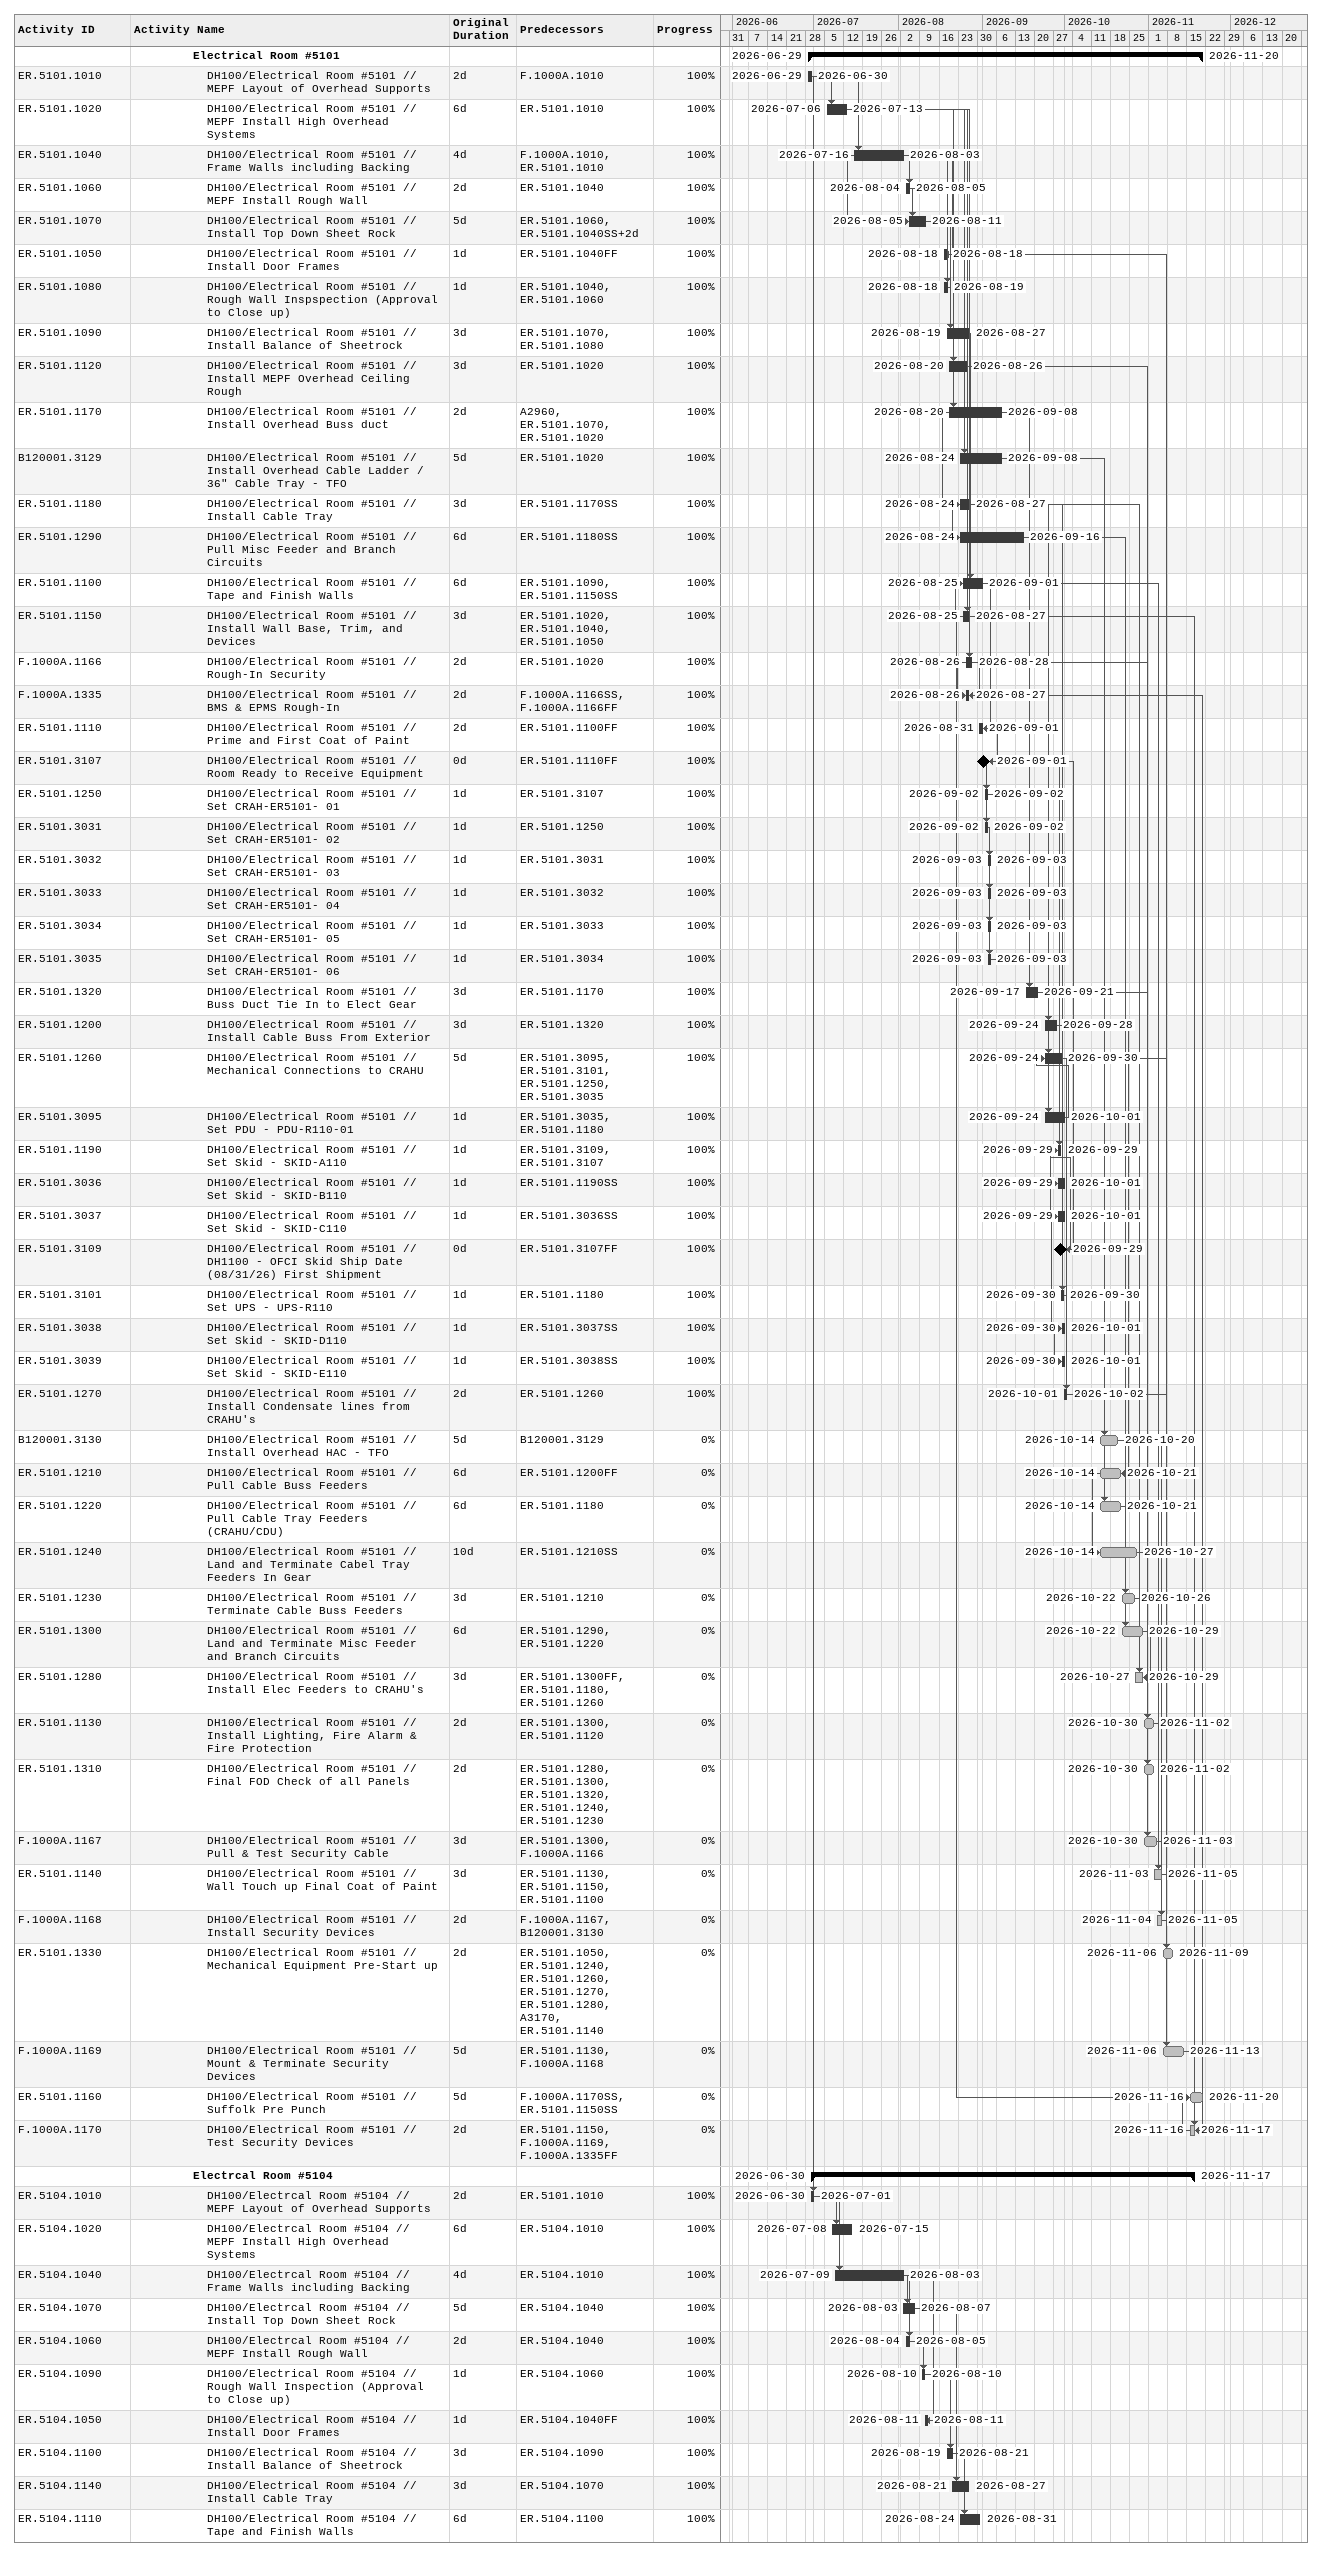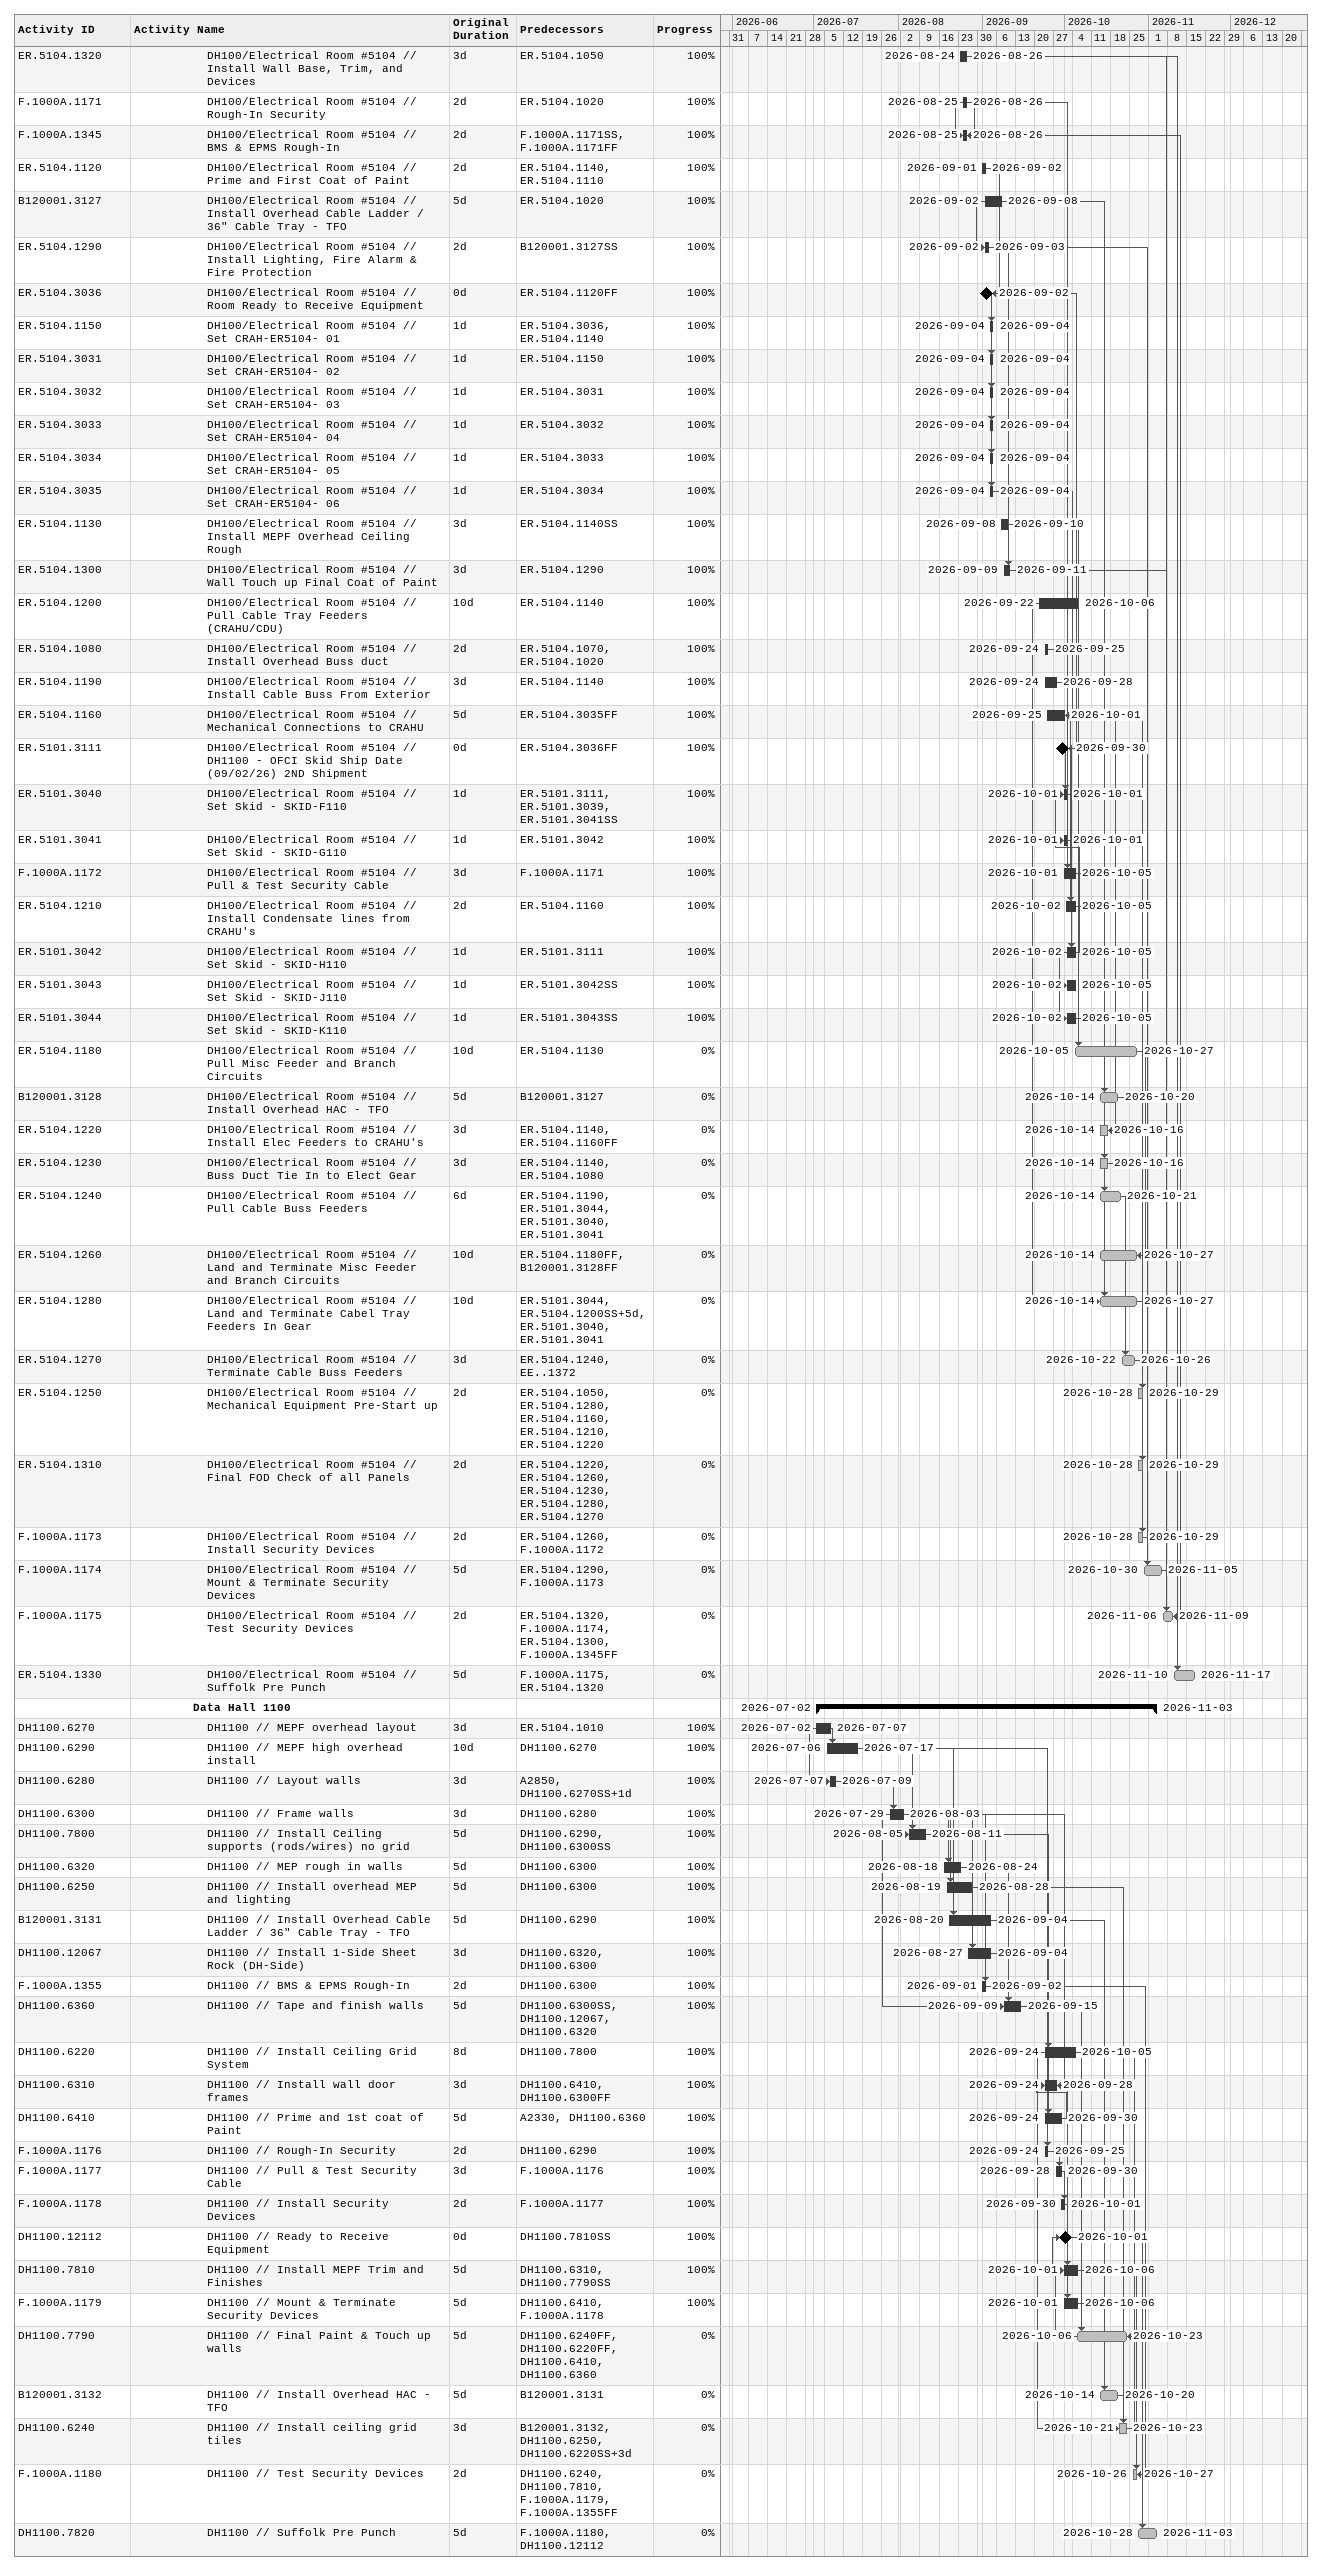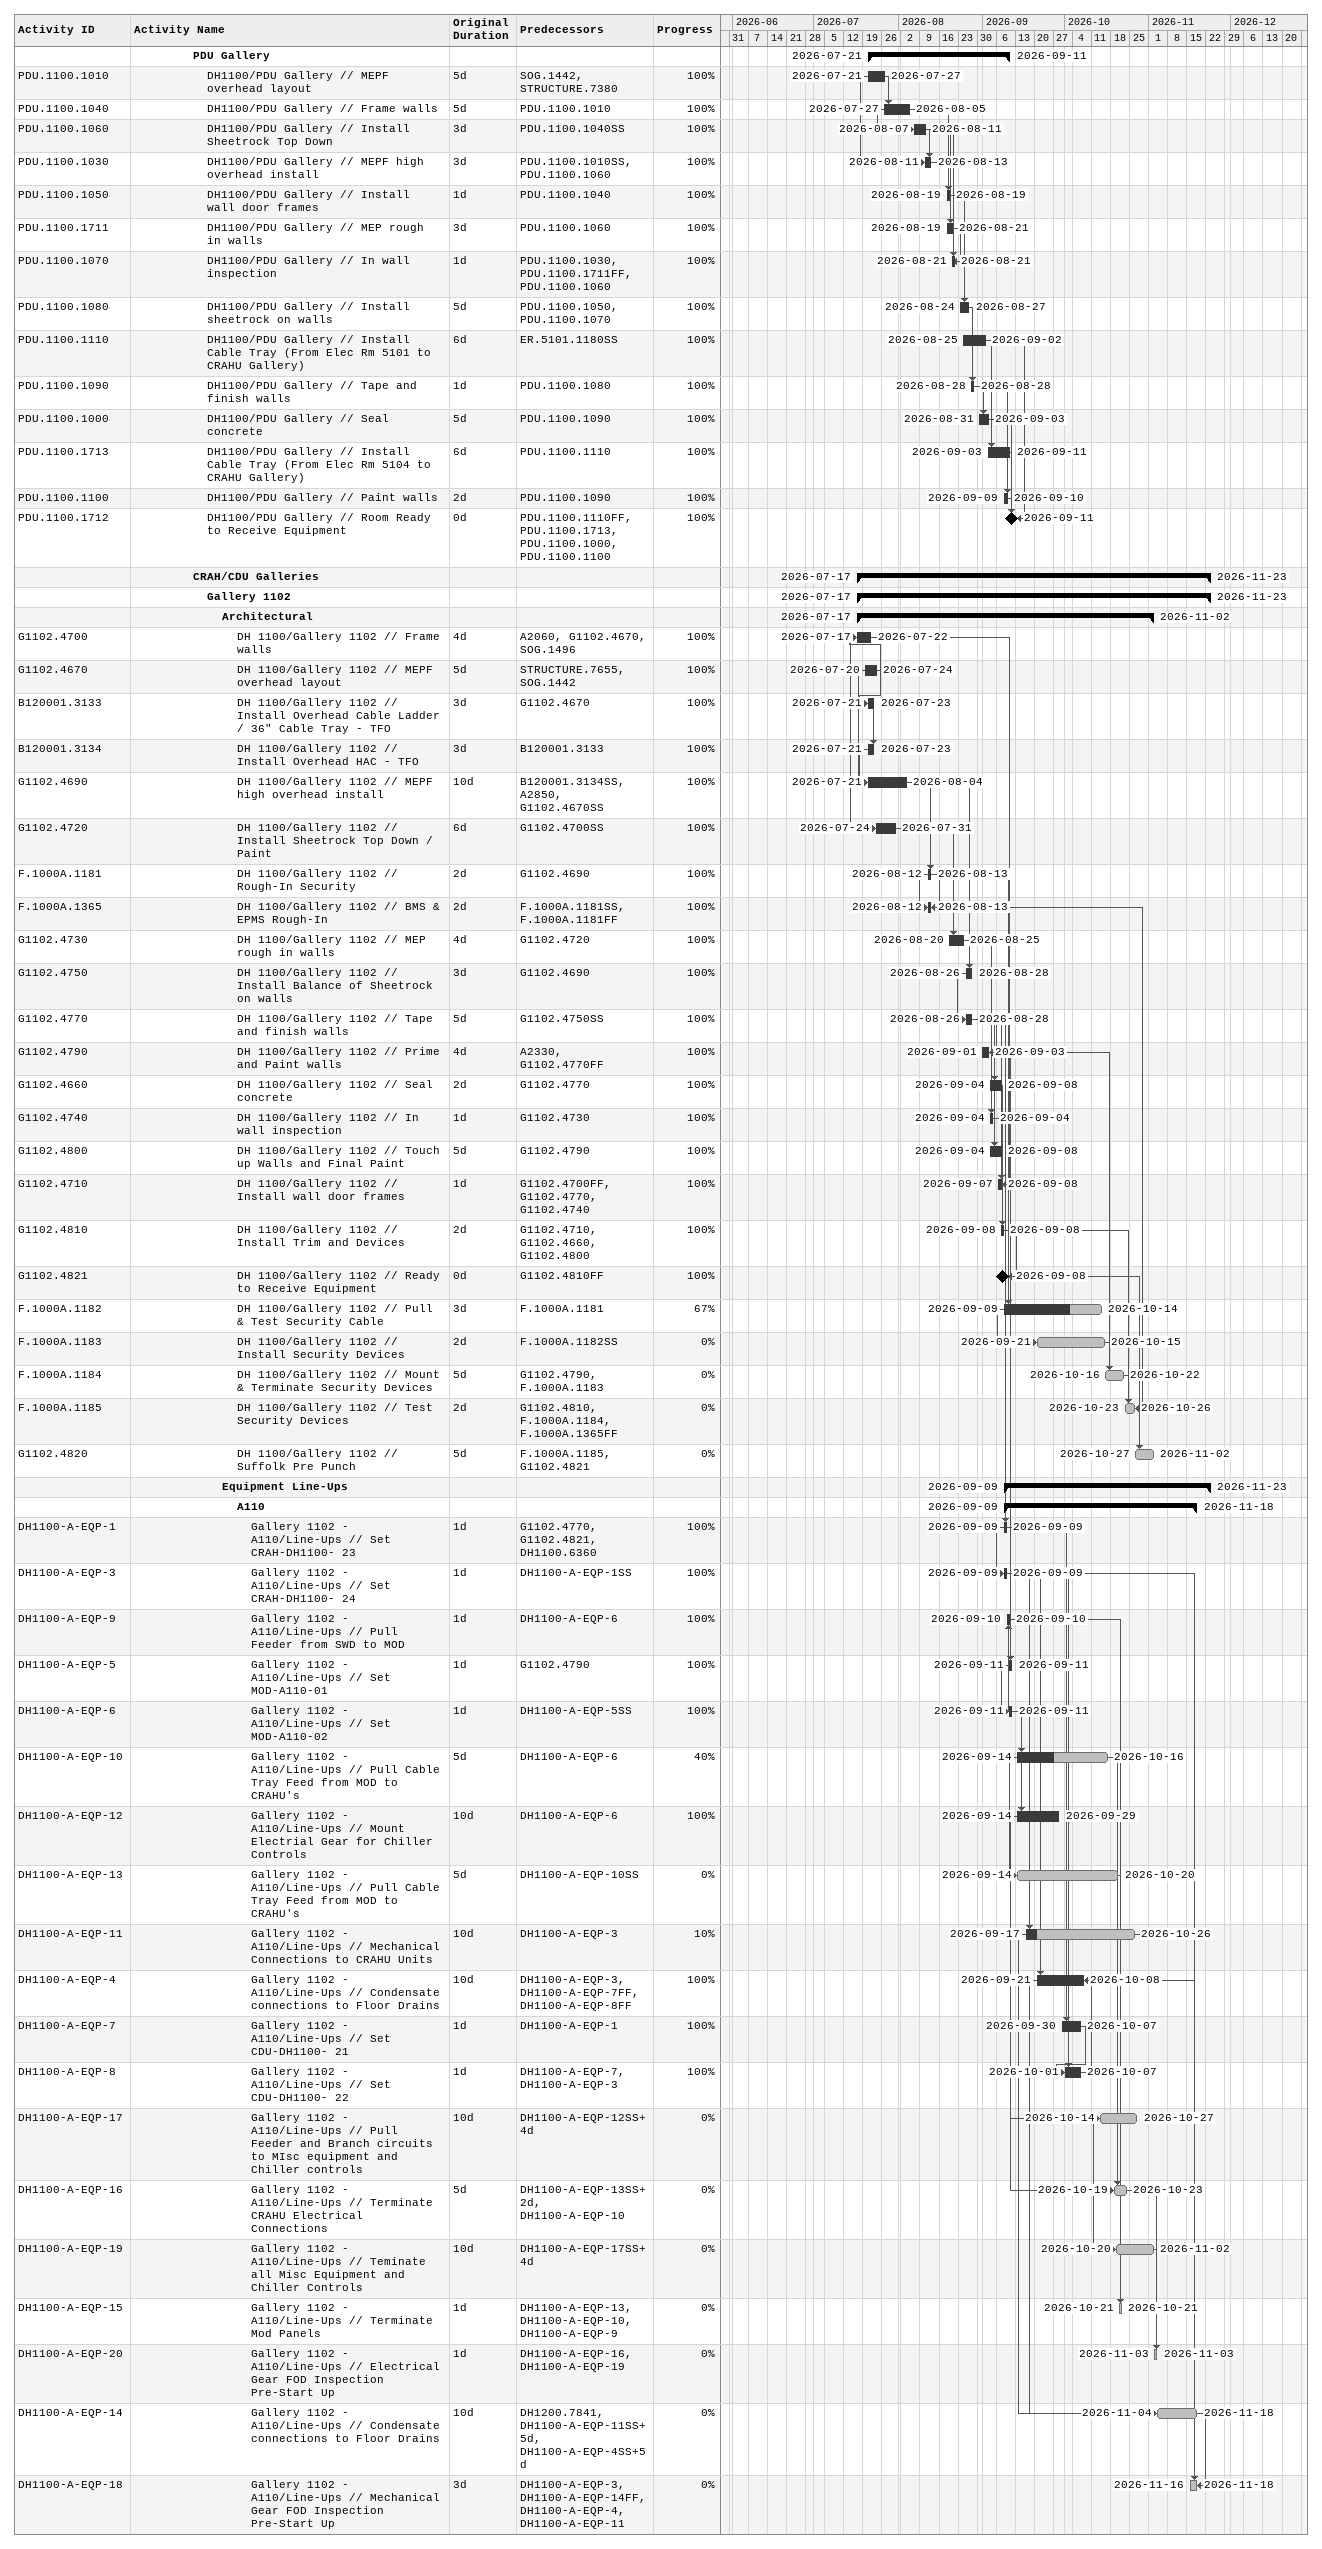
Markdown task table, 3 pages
| ID | Level | Task | Original duration | Start | Finish | Predecessors | % complete |
|---|---|---|---|---|---|---|---|
|  | 5 | **Electrical Room #5101** |  | 2026-06-29 | 2026-11-20 |  |  |
| ER.5101.1010 | 6 | DH100/Electrical Room #5101 // MEPF Layout of Overhead Supports | 2d | 2026-06-29 | 2026-06-30 | F.1000A.1010 | 100 |
| ER.5101.1020 | 6 | DH100/Electrical Room #5101 // MEPF Install High Overhead Systems | 6d | 2026-07-06 | 2026-07-13 | ER.5101.1010 | 100 |
| ER.5101.1040 | 6 | DH100/Electrical Room #5101 // Frame Walls including Backing | 4d | 2026-07-16 | 2026-08-03 | F.1000A.1010, ER.5101.1010 | 100 |
| ER.5101.1060 | 6 | DH100/Electrical Room #5101 // MEPF Install Rough Wall | 2d | 2026-08-04 | 2026-08-05 | ER.5101.1040 | 100 |
| ER.5101.1070 | 6 | DH100/Electrical Room #5101 // Install Top Down Sheet Rock | 5d | 2026-08-05 | 2026-08-11 | ER.5101.1060, ER.5101.1040SS+2d | 100 |
| ER.5101.1050 | 6 | DH100/Electrical Room #5101 // Install Door Frames | 1d | 2026-08-18 | 2026-08-18 | ER.5101.1040FF | 100 |
| ER.5101.1080 | 6 | DH100/Electrical Room #5101 // Rough Wall Inspspection (Approval to Close up) | 1d | 2026-08-18 | 2026-08-19 | ER.5101.1040, ER.5101.1060 | 100 |
| ER.5101.1090 | 6 | DH100/Electrical Room #5101 // Install Balance of Sheetrock | 3d | 2026-08-19 | 2026-08-27 | ER.5101.1070, ER.5101.1080 | 100 |
| ER.5101.1120 | 6 | DH100/Electrical Room #5101 // Install MEPF Overhead Ceiling Rough | 3d | 2026-08-20 | 2026-08-26 | ER.5101.1020 | 100 |
| ER.5101.1170 | 6 | DH100/Electrical Room #5101 // Install Overhead Buss duct | 2d | 2026-08-20 | 2026-09-08 | A2960, ER.5101.1070, ER.5101.1020 | 100 |
| B120001.3129 | 6 | DH100/Electrical Room #5101 // Install Overhead Cable Ladder / 36" Cable Tray - TFO | 5d | 2026-08-24 | 2026-09-08 | ER.5101.1020 | 100 |
| ER.5101.1180 | 6 | DH100/Electrical Room #5101 // Install Cable Tray | 3d | 2026-08-24 | 2026-08-27 | ER.5101.1170SS | 100 |
| ER.5101.1290 | 6 | DH100/Electrical Room #5101 // Pull Misc Feeder and Branch Circuits | 6d | 2026-08-24 | 2026-09-16 | ER.5101.1180SS | 100 |
| ER.5101.1100 | 6 | DH100/Electrical Room #5101 // Tape and Finish Walls | 6d | 2026-08-25 | 2026-09-01 | ER.5101.1090, ER.5101.1150SS | 100 |
| ER.5101.1150 | 6 | DH100/Electrical Room #5101 // Install Wall Base, Trim, and Devices | 3d | 2026-08-25 | 2026-08-27 | ER.5101.1020, ER.5101.1040, ER.5101.1050 | 100 |
| F.1000A.1166 | 6 | DH100/Electrical Room #5101 // Rough-In Security | 2d | 2026-08-26 | 2026-08-28 | ER.5101.1020 | 100 |
| F.1000A.1335 | 6 | DH100/Electrical Room #5101 // BMS & EPMS Rough-In | 2d | 2026-08-26 | 2026-08-27 | F.1000A.1166SS, F.1000A.1166FF | 100 |
| ER.5101.1110 | 6 | DH100/Electrical Room #5101 // Prime and First Coat of Paint | 2d | 2026-08-31 | 2026-09-01 | ER.5101.1100FF | 100 |
| ER.5101.3107 | 6 | DH100/Electrical Room #5101 // Room Ready to Receive Equipment | 0d | 2026-09-01 | 2026-09-01 | ER.5101.1110FF | 100 |
| ER.5101.1250 | 6 | DH100/Electrical Room #5101 // Set CRAH-ER5101- 01 | 1d | 2026-09-02 | 2026-09-02 | ER.5101.3107 | 100 |
| ER.5101.3031 | 6 | DH100/Electrical Room #5101 // Set CRAH-ER5101- 02 | 1d | 2026-09-02 | 2026-09-02 | ER.5101.1250 | 100 |
| ER.5101.3032 | 6 | DH100/Electrical Room #5101 // Set CRAH-ER5101- 03 | 1d | 2026-09-03 | 2026-09-03 | ER.5101.3031 | 100 |
| ER.5101.3033 | 6 | DH100/Electrical Room #5101 // Set CRAH-ER5101- 04 | 1d | 2026-09-03 | 2026-09-03 | ER.5101.3032 | 100 |
| ER.5101.3034 | 6 | DH100/Electrical Room #5101 // Set CRAH-ER5101- 05 | 1d | 2026-09-03 | 2026-09-03 | ER.5101.3033 | 100 |
| ER.5101.3035 | 6 | DH100/Electrical Room #5101 // Set CRAH-ER5101- 06 | 1d | 2026-09-03 | 2026-09-03 | ER.5101.3034 | 100 |
| ER.5101.1320 | 6 | DH100/Electrical Room #5101 // Buss Duct Tie In to Elect Gear | 3d | 2026-09-17 | 2026-09-21 | ER.5101.1170 | 100 |
| ER.5101.1200 | 6 | DH100/Electrical Room #5101 // Install Cable Buss From Exterior | 3d | 2026-09-24 | 2026-09-28 | ER.5101.1320 | 100 |
| ER.5101.1260 | 6 | DH100/Electrical Room #5101 // Mechanical Connections to CRAHU | 5d | 2026-09-24 | 2026-09-30 | ER.5101.3095, ER.5101.3101, ER.5101.1250, ER.5101.3035 | 100 |
| ER.5101.3095 | 6 | DH100/Electrical Room #5101 // Set PDU - PDU-R110-01 | 1d | 2026-09-24 | 2026-10-01 | ER.5101.3035, ER.5101.1180 | 100 |
| ER.5101.1190 | 6 | DH100/Electrical Room #5101 // Set Skid - SKID-A110 | 1d | 2026-09-29 | 2026-09-29 | ER.5101.3109, ER.5101.3107 | 100 |
| ER.5101.3036 | 6 | DH100/Electrical Room #5101 // Set Skid - SKID-B110 | 1d | 2026-09-29 | 2026-10-01 | ER.5101.1190SS | 100 |
| ER.5101.3037 | 6 | DH100/Electrical Room #5101 // Set Skid - SKID-C110 | 1d | 2026-09-29 | 2026-10-01 | ER.5101.3036SS | 100 |
| ER.5101.3109 | 6 | DH100/Electrical Room #5101 // DH1100 - OFCI Skid Ship Date (08/31/26) First Shipment | 0d | 2026-09-29 | 2026-09-29 | ER.5101.3107FF | 100 |
| ER.5101.3101 | 6 | DH100/Electrical Room #5101 // Set UPS - UPS-R110 | 1d | 2026-09-30 | 2026-09-30 | ER.5101.1180 | 100 |
| ER.5101.3038 | 6 | DH100/Electrical Room #5101 // Set Skid - SKID-D110 | 1d | 2026-09-30 | 2026-10-01 | ER.5101.3037SS | 100 |
| ER.5101.3039 | 6 | DH100/Electrical Room #5101 // Set Skid - SKID-E110 | 1d | 2026-09-30 | 2026-10-01 | ER.5101.3038SS | 100 |
| ER.5101.1270 | 6 | DH100/Electrical Room #5101 // Install Condensate lines from CRAHU's | 2d | 2026-10-01 | 2026-10-02 | ER.5101.1260 | 100 |
| B120001.3130 | 6 | DH100/Electrical Room #5101 // Install Overhead HAC - TFO | 5d | 2026-10-14 | 2026-10-20 | B120001.3129 | 0 |
| ER.5101.1210 | 6 | DH100/Electrical Room #5101 // Pull Cable Buss Feeders | 6d | 2026-10-14 | 2026-10-21 | ER.5101.1200FF | 0 |
| ER.5101.1220 | 6 | DH100/Electrical Room #5101 // Pull Cable Tray Feeders (CRAHU/CDU) | 6d | 2026-10-14 | 2026-10-21 | ER.5101.1180 | 0 |
| ER.5101.1240 | 6 | DH100/Electrical Room #5101 // Land and Terminate Cabel Tray Feeders In Gear | 10d | 2026-10-14 | 2026-10-27 | ER.5101.1210SS | 0 |
| ER.5101.1230 | 6 | DH100/Electrical Room #5101 // Terminate Cable Buss Feeders | 3d | 2026-10-22 | 2026-10-26 | ER.5101.1210 | 0 |
| ER.5101.1300 | 6 | DH100/Electrical Room #5101 // Land and Terminate Misc Feeder and Branch Circuits | 6d | 2026-10-22 | 2026-10-29 | ER.5101.1290, ER.5101.1220 | 0 |
| ER.5101.1280 | 6 | DH100/Electrical Room #5101 // Install Elec Feeders to CRAHU's | 3d | 2026-10-27 | 2026-10-29 | ER.5101.1300FF, ER.5101.1180, ER.5101.1260 | 0 |
| ER.5101.1130 | 6 | DH100/Electrical Room #5101 // Install Lighting, Fire Alarm & Fire Protection | 2d | 2026-10-30 | 2026-11-02 | ER.5101.1300, ER.5101.1120 | 0 |
| ER.5101.1310 | 6 | DH100/Electrical Room #5101 // Final FOD Check of all Panels | 2d | 2026-10-30 | 2026-11-02 | ER.5101.1280, ER.5101.1300, ER.5101.1320, ER.5101.1240, ER.5101.1230 | 0 |
| F.1000A.1167 | 6 | DH100/Electrical Room #5101 // Pull & Test Security Cable | 3d | 2026-10-30 | 2026-11-03 | ER.5101.1300, F.1000A.1166 | 0 |
| ER.5101.1140 | 6 | DH100/Electrical Room #5101 // Wall Touch up Final Coat of Paint | 3d | 2026-11-03 | 2026-11-05 | ER.5101.1130, ER.5101.1150, ER.5101.1100 | 0 |
| F.1000A.1168 | 6 | DH100/Electrical Room #5101 // Install Security Devices | 2d | 2026-11-04 | 2026-11-05 | F.1000A.1167, B120001.3130 | 0 |
| ER.5101.1330 | 6 | DH100/Electrical Room #5101 // Mechanical Equipment Pre-Start up | 2d | 2026-11-06 | 2026-11-09 | ER.5101.1050, ER.5101.1240, ER.5101.1260, ER.5101.1270, ER.5101.1280, A3170, ER.5101.1140 | 0 |
| F.1000A.1169 | 6 | DH100/Electrical Room #5101 // Mount & Terminate Security Devices | 5d | 2026-11-06 | 2026-11-13 | ER.5101.1130, F.1000A.1168 | 0 |
| ER.5101.1160 | 6 | DH100/Electrical Room #5101 // Suffolk Pre Punch | 5d | 2026-11-16 | 2026-11-20 | F.1000A.1170SS, ER.5101.1150SS | 0 |
| F.1000A.1170 | 6 | DH100/Electrical Room #5101 // Test Security Devices | 2d | 2026-11-16 | 2026-11-17 | ER.5101.1150, F.1000A.1169, F.1000A.1335FF | 0 |
|  | 5 | **Electrcal Room #5104** |  | 2026-06-30 | 2026-11-17 |  |  |
| ER.5104.1010 | 6 | DH100/Electrcal Room #5104 // MEPF Layout of Overhead Supports | 2d | 2026-06-30 | 2026-07-01 | ER.5101.1010 | 100 |
| ER.5104.1020 | 6 | DH100/Electrcal Room #5104 // MEPF Install High Overhead Systems | 6d | 2026-07-08 | 2026-07-15 | ER.5104.1010 | 100 |
| ER.5104.1040 | 6 | DH100/Electrcal Room #5104 // Frame Walls including Backing | 4d | 2026-07-09 | 2026-08-03 | ER.5104.1010 | 100 |
| ER.5104.1070 | 6 | DH100/Electrcal Room #5104 // Install Top Down Sheet Rock | 5d | 2026-08-03 | 2026-08-07 | ER.5104.1040 | 100 |
| ER.5104.1060 | 6 | DH100/Electrcal Room #5104 // MEPF Install Rough Wall | 2d | 2026-08-04 | 2026-08-05 | ER.5104.1040 | 100 |
| ER.5104.1090 | 6 | DH100/Electrical Room #5104 // Rough Wall Inspection (Approval to Close up) | 1d | 2026-08-10 | 2026-08-10 | ER.5104.1060 | 100 |
| ER.5104.1050 | 6 | DH100/Electrical Room #5104 // Install Door Frames | 1d | 2026-08-11 | 2026-08-11 | ER.5104.1040FF | 100 |
| ER.5104.1100 | 6 | DH100/Electrical Room #5104 // Install Balance of Sheetrock | 3d | 2026-08-19 | 2026-08-21 | ER.5104.1090 | 100 |
| ER.5104.1140 | 6 | DH100/Electrical Room #5104 // Install Cable Tray | 3d | 2026-08-21 | 2026-08-27 | ER.5104.1070 | 100 |
| ER.5104.1110 | 6 | DH100/Electrical Room #5104 // Tape and Finish Walls | 6d | 2026-08-24 | 2026-08-31 | ER.5104.1100 | 100 |
| ER.5104.1320 | 6 | DH100/Electrical Room #5104 // Install Wall Base, Trim, and Devices | 3d | 2026-08-24 | 2026-08-26 | ER.5104.1050 | 100 |
| F.1000A.1171 | 6 | DH100/Electrical Room #5104 // Rough-In Security | 2d | 2026-08-25 | 2026-08-26 | ER.5104.1020 | 100 |
| F.1000A.1345 | 6 | DH100/Electrical Room #5104 // BMS & EPMS Rough-In | 2d | 2026-08-25 | 2026-08-26 | F.1000A.1171SS, F.1000A.1171FF | 100 |
| ER.5104.1120 | 6 | DH100/Electrical Room #5104 // Prime and First Coat of Paint | 2d | 2026-09-01 | 2026-09-02 | ER.5104.1140, ER.5104.1110 | 100 |
| B120001.3127 | 6 | DH100/Electrical Room #5104 // Install Overhead Cable Ladder / 36" Cable Tray - TFO | 5d | 2026-09-02 | 2026-09-08 | ER.5104.1020 | 100 |
| ER.5104.1290 | 6 | DH100/Electrical Room #5104 // Install Lighting, Fire Alarm & Fire Protection | 2d | 2026-09-02 | 2026-09-03 | B120001.3127SS | 100 |
| ER.5104.3036 | 6 | DH100/Electrical Room #5104 // Room Ready to Receive Equipment | 0d | 2026-09-02 | 2026-09-02 | ER.5104.1120FF | 100 |
| ER.5104.1150 | 6 | DH100/Electrical Room #5104 // Set CRAH-ER5104- 01 | 1d | 2026-09-04 | 2026-09-04 | ER.5104.3036, ER.5104.1140 | 100 |
| ER.5104.3031 | 6 | DH100/Electrical Room #5104 // Set CRAH-ER5104- 02 | 1d | 2026-09-04 | 2026-09-04 | ER.5104.1150 | 100 |
| ER.5104.3032 | 6 | DH100/Electrical Room #5104 // Set CRAH-ER5104- 03 | 1d | 2026-09-04 | 2026-09-04 | ER.5104.3031 | 100 |
| ER.5104.3033 | 6 | DH100/Electrical Room #5104 // Set CRAH-ER5104- 04 | 1d | 2026-09-04 | 2026-09-04 | ER.5104.3032 | 100 |
| ER.5104.3034 | 6 | DH100/Electrical Room #5104 // Set CRAH-ER5104- 05 | 1d | 2026-09-04 | 2026-09-04 | ER.5104.3033 | 100 |
| ER.5104.3035 | 6 | DH100/Electrical Room #5104 // Set CRAH-ER5104- 06 | 1d | 2026-09-04 | 2026-09-04 | ER.5104.3034 | 100 |
| ER.5104.1130 | 6 | DH100/Electrical Room #5104 // Install MEPF Overhead Ceiling Rough | 3d | 2026-09-08 | 2026-09-10 | ER.5104.1140SS | 100 |
| ER.5104.1300 | 6 | DH100/Electrical Room #5104 // Wall Touch up Final Coat of Paint | 3d | 2026-09-09 | 2026-09-11 | ER.5104.1290 | 100 |
| ER.5104.1200 | 6 | DH100/Electrical Room #5104 // Pull Cable Tray Feeders (CRAHU/CDU) | 10d | 2026-09-22 | 2026-10-06 | ER.5104.1140 | 100 |
| ER.5104.1080 | 6 | DH100/Electrical Room #5104 // Install Overhead Buss duct | 2d | 2026-09-24 | 2026-09-25 | ER.5104.1070, ER.5104.1020 | 100 |
| ER.5104.1190 | 6 | DH100/Electrical Room #5104 // Install Cable Buss From Exterior | 3d | 2026-09-24 | 2026-09-28 | ER.5104.1140 | 100 |
| ER.5104.1160 | 6 | DH100/Electrical Room #5104 // Mechanical Connections to CRAHU | 5d | 2026-09-25 | 2026-10-01 | ER.5104.3035FF | 100 |
| ER.5101.3111 | 6 | DH100/Electrical Room #5104 // DH1100 - OFCI Skid Ship Date (09/02/26) 2ND Shipment | 0d | 2026-09-30 | 2026-09-30 | ER.5104.3036FF | 100 |
| ER.5101.3040 | 6 | DH100/Electrical Room #5104 // Set Skid - SKID-F110 | 1d | 2026-10-01 | 2026-10-01 | ER.5101.3111, ER.5101.3039, ER.5101.3041SS | 100 |
| ER.5101.3041 | 6 | DH100/Electrical Room #5104 // Set Skid - SKID-G110 | 1d | 2026-10-01 | 2026-10-01 | ER.5101.3042 | 100 |
| F.1000A.1172 | 6 | DH100/Electrical Room #5104 // Pull & Test Security Cable | 3d | 2026-10-01 | 2026-10-05 | F.1000A.1171 | 100 |
| ER.5104.1210 | 6 | DH100/Electrical Room #5104 // Install Condensate lines from CRAHU's | 2d | 2026-10-02 | 2026-10-05 | ER.5104.1160 | 100 |
| ER.5101.3042 | 6 | DH100/Electrical Room #5104 // Set Skid - SKID-H110 | 1d | 2026-10-02 | 2026-10-05 | ER.5101.3111 | 100 |
| ER.5101.3043 | 6 | DH100/Electrical Room #5104 // Set Skid - SKID-J110 | 1d | 2026-10-02 | 2026-10-05 | ER.5101.3042SS | 100 |
| ER.5101.3044 | 6 | DH100/Electrical Room #5104 // Set Skid - SKID-K110 | 1d | 2026-10-02 | 2026-10-05 | ER.5101.3043SS | 100 |
| ER.5104.1180 | 6 | DH100/Electrical Room #5104 // Pull Misc Feeder and Branch Circuits | 10d | 2026-10-05 | 2026-10-27 | ER.5104.1130 | 0 |
| B120001.3128 | 6 | DH100/Electrical Room #5104 // Install Overhead HAC - TFO | 5d | 2026-10-14 | 2026-10-20 | B120001.3127 | 0 |
| ER.5104.1220 | 6 | DH100/Electrical Room #5104 // Install Elec Feeders to CRAHU's | 3d | 2026-10-14 | 2026-10-16 | ER.5104.1140, ER.5104.1160FF | 0 |
| ER.5104.1230 | 6 | DH100/Electrical Room #5104 // Buss Duct Tie In to Elect Gear | 3d | 2026-10-14 | 2026-10-16 | ER.5104.1140, ER.5104.1080 | 0 |
| ER.5104.1240 | 6 | DH100/Electrical Room #5104 // Pull Cable Buss Feeders | 6d | 2026-10-14 | 2026-10-21 | ER.5104.1190, ER.5101.3044, ER.5101.3040, ER.5101.3041 | 0 |
| ER.5104.1260 | 6 | DH100/Electrical Room #5104 // Land and Terminate Misc Feeder and Branch Circuits | 10d | 2026-10-14 | 2026-10-27 | ER.5104.1180FF, B120001.3128FF | 0 |
| ER.5104.1280 | 6 | DH100/Electrical Room #5104 // Land and Terminate Cabel Tray Feeders In Gear | 10d | 2026-10-14 | 2026-10-27 | ER.5101.3044, ER.5104.1200SS+5d, ER.5101.3040, ER.5101.3041 | 0 |
| ER.5104.1270 | 6 | DH100/Electrical Room #5104 // Terminate Cable Buss Feeders | 3d | 2026-10-22 | 2026-10-26 | ER.5104.1240, EE..1372 | 0 |
| ER.5104.1250 | 6 | DH100/Electrical Room #5104 // Mechanical Equipment Pre-Start up | 2d | 2026-10-28 | 2026-10-29 | ER.5104.1050, ER.5104.1280, ER.5104.1160, ER.5104.1210, ER.5104.1220 | 0 |
| ER.5104.1310 | 6 | DH100/Electrical Room #5104 // Final FOD Check of all Panels | 2d | 2026-10-28 | 2026-10-29 | ER.5104.1220, ER.5104.1260, ER.5104.1230, ER.5104.1280, ER.5104.1270 | 0 |
| F.1000A.1173 | 6 | DH100/Electrical Room #5104 // Install Security Devices | 2d | 2026-10-28 | 2026-10-29 | ER.5104.1260, F.1000A.1172 | 0 |
| F.1000A.1174 | 6 | DH100/Electrical Room #5104 // Mount & Terminate Security Devices | 5d | 2026-10-30 | 2026-11-05 | ER.5104.1290, F.1000A.1173 | 0 |
| F.1000A.1175 | 6 | DH100/Electrical Room #5104 // Test Security Devices | 2d | 2026-11-06 | 2026-11-09 | ER.5104.1320, F.1000A.1174, ER.5104.1300, F.1000A.1345FF | 0 |
| ER.5104.1330 | 6 | DH100/Electrical Room #5104 // Suffolk Pre Punch | 5d | 2026-11-10 | 2026-11-17 | F.1000A.1175, ER.5104.1320 | 0 |
|  | 5 | **Data Hall 1100** |  | 2026-07-02 | 2026-11-03 |  |  |
| DH1100.6270 | 6 | DH1100 // MEPF overhead layout | 3d | 2026-07-02 | 2026-07-07 | ER.5104.1010 | 100 |
| DH1100.6290 | 6 | DH1100 // MEPF high overhead install | 10d | 2026-07-06 | 2026-07-17 | DH1100.6270 | 100 |
| DH1100.6280 | 6 | DH1100 // Layout walls | 3d | 2026-07-07 | 2026-07-09 | A2850, DH1100.6270SS+1d | 100 |
| DH1100.6300 | 6 | DH1100 // Frame walls | 3d | 2026-07-29 | 2026-08-03 | DH1100.6280 | 100 |
| DH1100.7800 | 6 | DH1100 // Install Ceiling supports (rods/wires) no grid | 5d | 2026-08-05 | 2026-08-11 | DH1100.6290, DH1100.6300SS | 100 |
| DH1100.6320 | 6 | DH1100 // MEP rough in walls | 5d | 2026-08-18 | 2026-08-24 | DH1100.6300 | 100 |
| DH1100.6250 | 6 | DH1100 // Install overhead MEP and lighting | 5d | 2026-08-19 | 2026-08-28 | DH1100.6300 | 100 |
| B120001.3131 | 6 | DH1100 // Install Overhead Cable Ladder / 36" Cable Tray - TFO | 5d | 2026-08-20 | 2026-09-04 | DH1100.6290 | 100 |
| DH1100.12067 | 6 | DH1100 // Install 1-Side Sheet Rock (DH-Side) | 3d | 2026-08-27 | 2026-09-04 | DH1100.6320, DH1100.6300 | 100 |
| F.1000A.1355 | 6 | DH1100 // BMS & EPMS Rough-In | 2d | 2026-09-01 | 2026-09-02 | DH1100.6300 | 100 |
| DH1100.6360 | 6 | DH1100 // Tape and finish walls | 5d | 2026-09-09 | 2026-09-15 | DH1100.6300SS, DH1100.12067, DH1100.6320 | 100 |
| DH1100.6220 | 6 | DH1100 // Install Ceiling Grid System | 8d | 2026-09-24 | 2026-10-05 | DH1100.7800 | 100 |
| DH1100.6310 | 6 | DH1100 // Install wall door frames | 3d | 2026-09-24 | 2026-09-28 | DH1100.6410, DH1100.6300FF | 100 |
| DH1100.6410 | 6 | DH1100 // Prime and 1st coat of Paint | 5d | 2026-09-24 | 2026-09-30 | A2330, DH1100.6360 | 100 |
| F.1000A.1176 | 6 | DH1100 // Rough-In Security | 2d | 2026-09-24 | 2026-09-25 | DH1100.6290 | 100 |
| F.1000A.1177 | 6 | DH1100 // Pull & Test Security Cable | 3d | 2026-09-28 | 2026-09-30 | F.1000A.1176 | 100 |
| F.1000A.1178 | 6 | DH1100 // Install Security Devices | 2d | 2026-09-30 | 2026-10-01 | F.1000A.1177 | 100 |
| DH1100.12112 | 6 | DH1100 // Ready to Receive Equipment | 0d | 2026-10-01 | 2026-10-01 | DH1100.7810SS | 100 |
| DH1100.7810 | 6 | DH1100 // Install MEPF Trim and Finishes | 5d | 2026-10-01 | 2026-10-06 | DH1100.6310, DH1100.7790SS | 100 |
| F.1000A.1179 | 6 | DH1100 // Mount & Terminate Security Devices | 5d | 2026-10-01 | 2026-10-06 | DH1100.6410, F.1000A.1178 | 100 |
| DH1100.7790 | 6 | DH1100 // Final Paint & Touch up walls | 5d | 2026-10-06 | 2026-10-23 | DH1100.6240FF, DH1100.6220FF, DH1100.6410, DH1100.6360 | 0 |
| B120001.3132 | 6 | DH1100 // Install Overhead HAC - TFO | 5d | 2026-10-14 | 2026-10-20 | B120001.3131 | 0 |
| DH1100.6240 | 6 | DH1100 // Install ceiling grid tiles | 3d | 2026-10-21 | 2026-10-23 | B120001.3132, DH1100.6250, DH1100.6220SS+3d | 0 |
| F.1000A.1180 | 6 | DH1100 // Test Security Devices | 2d | 2026-10-26 | 2026-10-27 | DH1100.6240, DH1100.7810, F.1000A.1179, F.1000A.1355FF | 0 |
| DH1100.7820 | 6 | DH1100 // Suffolk Pre Punch | 5d | 2026-10-28 | 2026-11-03 | F.1000A.1180, DH1100.12112 | 0 |
|  | 5 | **PDU Gallery** |  | 2026-07-21 | 2026-09-11 |  |  |
| PDU.1100.1010 | 6 | DH1100/PDU Gallery // MEPF overhead layout | 5d | 2026-07-21 | 2026-07-27 | SOG.1442, STRUCTURE.7380 | 100 |
| PDU.1100.1040 | 6 | DH1100/PDU Gallery // Frame walls | 5d | 2026-07-27 | 2026-08-05 | PDU.1100.1010 | 100 |
| PDU.1100.1060 | 6 | DH1100/PDU Gallery // Install Sheetrock Top Down | 3d | 2026-08-07 | 2026-08-11 | PDU.1100.1040SS | 100 |
| PDU.1100.1030 | 6 | DH1100/PDU Gallery // MEPF high overhead install | 3d | 2026-08-11 | 2026-08-13 | PDU.1100.1010SS, PDU.1100.1060 | 100 |
| PDU.1100.1050 | 6 | DH1100/PDU Gallery // Install wall door frames | 1d | 2026-08-19 | 2026-08-19 | PDU.1100.1040 | 100 |
| PDU.1100.1711 | 6 | DH1100/PDU Gallery // MEP rough in walls | 3d | 2026-08-19 | 2026-08-21 | PDU.1100.1060 | 100 |
| PDU.1100.1070 | 6 | DH1100/PDU Gallery // In wall inspection | 1d | 2026-08-21 | 2026-08-21 | PDU.1100.1030, PDU.1100.1711FF, PDU.1100.1060 | 100 |
| PDU.1100.1080 | 6 | DH1100/PDU Gallery // Install sheetrock on walls | 5d | 2026-08-24 | 2026-08-27 | PDU.1100.1050, PDU.1100.1070 | 100 |
| PDU.1100.1110 | 6 | DH1100/PDU Gallery // Install Cable Tray (From Elec Rm 5101 to CRAHU Gallery) | 6d | 2026-08-25 | 2026-09-02 | ER.5101.1180SS | 100 |
| PDU.1100.1090 | 6 | DH1100/PDU Gallery // Tape and finish walls | 1d | 2026-08-28 | 2026-08-28 | PDU.1100.1080 | 100 |
| PDU.1100.1000 | 6 | DH1100/PDU Gallery // Seal concrete | 5d | 2026-08-31 | 2026-09-03 | PDU.1100.1090 | 100 |
| PDU.1100.1713 | 6 | DH1100/PDU Gallery // Install Cable Tray (From Elec Rm 5104 to CRAHU Gallery) | 6d | 2026-09-03 | 2026-09-11 | PDU.1100.1110 | 100 |
| PDU.1100.1100 | 6 | DH1100/PDU Gallery // Paint walls | 2d | 2026-09-09 | 2026-09-10 | PDU.1100.1090 | 100 |
| PDU.1100.1712 | 6 | DH1100/PDU Gallery // Room Ready to Receive Equipment | 0d | 2026-09-11 | 2026-09-11 | PDU.1100.1110FF, PDU.1100.1713, PDU.1100.1000, PDU.1100.1100 | 100 |
|  | 5 | **CRAH/CDU Galleries** |  | 2026-07-17 | 2026-11-23 |  |  |
|  | 6 | **Gallery 1102** |  | 2026-07-17 | 2026-11-23 |  |  |
|  | 7 | **Architectural** |  | 2026-07-17 | 2026-11-02 |  |  |
| G1102.4700 | 8 | DH 1100/Gallery 1102 // Frame walls | 4d | 2026-07-17 | 2026-07-22 | A2060, G1102.4670, SOG.1496 | 100 |
| G1102.4670 | 8 | DH 1100/Gallery 1102 // MEPF overhead layout | 5d | 2026-07-20 | 2026-07-24 | STRUCTURE.7655, SOG.1442 | 100 |
| B120001.3133 | 8 | DH 1100/Gallery 1102 // Install Overhead Cable Ladder / 36" Cable Tray - TFO | 3d | 2026-07-21 | 2026-07-23 | G1102.4670 | 100 |
| B120001.3134 | 8 | DH 1100/Gallery 1102 // Install Overhead HAC - TFO | 3d | 2026-07-21 | 2026-07-23 | B120001.3133 | 100 |
| G1102.4690 | 8 | DH 1100/Gallery 1102 // MEPF high overhead install | 10d | 2026-07-21 | 2026-08-04 | B120001.3134SS, A2850, G1102.4670SS | 100 |
| G1102.4720 | 8 | DH 1100/Gallery 1102 // Install Sheetrock Top Down / Paint | 6d | 2026-07-24 | 2026-07-31 | G1102.4700SS | 100 |
| F.1000A.1181 | 8 | DH 1100/Gallery 1102 // Rough-In Security | 2d | 2026-08-12 | 2026-08-13 | G1102.4690 | 100 |
| F.1000A.1365 | 8 | DH 1100/Gallery 1102 // BMS & EPMS Rough-In | 2d | 2026-08-12 | 2026-08-13 | F.1000A.1181SS, F.1000A.1181FF | 100 |
| G1102.4730 | 8 | DH 1100/Gallery 1102 // MEP rough in walls | 4d | 2026-08-20 | 2026-08-25 | G1102.4720 | 100 |
| G1102.4750 | 8 | DH 1100/Gallery 1102 // Install Balance of Sheetrock on walls | 3d | 2026-08-26 | 2026-08-28 | G1102.4690 | 100 |
| G1102.4770 | 8 | DH 1100/Gallery 1102 // Tape and finish walls | 5d | 2026-08-26 | 2026-08-28 | G1102.4750SS | 100 |
| G1102.4790 | 8 | DH 1100/Gallery 1102 // Prime and Paint walls | 4d | 2026-09-01 | 2026-09-03 | A2330, G1102.4770FF | 100 |
| G1102.4660 | 8 | DH 1100/Gallery 1102 // Seal concrete | 2d | 2026-09-04 | 2026-09-08 | G1102.4770 | 100 |
| G1102.4740 | 8 | DH 1100/Gallery 1102 // In wall inspection | 1d | 2026-09-04 | 2026-09-04 | G1102.4730 | 100 |
| G1102.4800 | 8 | DH 1100/Gallery 1102 // Touch up Walls and Final Paint | 5d | 2026-09-04 | 2026-09-08 | G1102.4790 | 100 |
| G1102.4710 | 8 | DH 1100/Gallery 1102 // Install wall door frames | 1d | 2026-09-07 | 2026-09-08 | G1102.4700FF, G1102.4770, G1102.4740 | 100 |
| G1102.4810 | 8 | DH 1100/Gallery 1102 // Install Trim and Devices | 2d | 2026-09-08 | 2026-09-08 | G1102.4710, G1102.4660, G1102.4800 | 100 |
| G1102.4821 | 8 | DH 1100/Gallery 1102 // Ready to Receive Equipment | 0d | 2026-09-08 | 2026-09-08 | G1102.4810FF | 100 |
| F.1000A.1182 | 8 | DH 1100/Gallery 1102 // Pull & Test Security Cable | 3d | 2026-09-09 | 2026-10-14 | F.1000A.1181 | 67 |
| F.1000A.1183 | 8 | DH 1100/Gallery 1102 // Install Security Devices | 2d | 2026-09-21 | 2026-10-15 | F.1000A.1182SS | 0 |
| F.1000A.1184 | 8 | DH 1100/Gallery 1102 // Mount & Terminate Security Devices | 5d | 2026-10-16 | 2026-10-22 | G1102.4790, F.1000A.1183 | 0 |
| F.1000A.1185 | 8 | DH 1100/Gallery 1102 // Test Security Devices | 2d | 2026-10-23 | 2026-10-26 | G1102.4810, F.1000A.1184, F.1000A.1365FF | 0 |
| G1102.4820 | 8 | DH 1100/Gallery 1102 // Suffolk Pre Punch | 5d | 2026-10-27 | 2026-11-02 | F.1000A.1185, G1102.4821 | 0 |
|  | 7 | **Equipment Line-Ups** |  | 2026-09-09 | 2026-11-23 |  |  |
|  | 8 | **A110** |  | 2026-09-09 | 2026-11-18 |  |  |
| DH1100-A-EQP-1 | 9 | Gallery 1102 - A110/Line-Ups // Set CRAH-DH1100- 23 | 1d | 2026-09-09 | 2026-09-09 | G1102.4770, G1102.4821, DH1100.6360 | 100 |
| DH1100-A-EQP-3 | 9 | Gallery 1102 - A110/Line-Ups // Set CRAH-DH1100- 24 | 1d | 2026-09-09 | 2026-09-09 | DH1100-A-EQP-1SS | 100 |
| DH1100-A-EQP-9 | 9 | Gallery 1102 - A110/Line-Ups // Pull Feeder from SWD to MOD | 1d | 2026-09-10 | 2026-09-10 | DH1100-A-EQP-6 | 100 |
| DH1100-A-EQP-5 | 9 | Gallery 1102 - A110/Line-Ups // Set MOD-A110-01 | 1d | 2026-09-11 | 2026-09-11 | G1102.4790 | 100 |
| DH1100-A-EQP-6 | 9 | Gallery 1102 - A110/Line-Ups // Set MOD-A110-02 | 1d | 2026-09-11 | 2026-09-11 | DH1100-A-EQP-5SS | 100 |
| DH1100-A-EQP-10 | 9 | Gallery 1102 - A110/Line-Ups // Pull Cable Tray Feed from MOD to CRAHU's | 5d | 2026-09-14 | 2026-10-16 | DH1100-A-EQP-6 | 40 |
| DH1100-A-EQP-12 | 9 | Gallery 1102 - A110/Line-Ups // Mount Electrial Gear for Chiller Controls | 10d | 2026-09-14 | 2026-09-29 | DH1100-A-EQP-6 | 100 |
| DH1100-A-EQP-13 | 9 | Gallery 1102 - A110/Line-Ups // Pull Cable Tray Feed from MOD to CRAHU's | 5d | 2026-09-14 | 2026-10-20 | DH1100-A-EQP-10SS | 0 |
| DH1100-A-EQP-11 | 9 | Gallery 1102 - A110/Line-Ups // Mechanical Connections to CRAHU Units | 10d | 2026-09-17 | 2026-10-26 | DH1100-A-EQP-3 | 10 |
| DH1100-A-EQP-4 | 9 | Gallery 1102 - A110/Line-Ups // Condensate connections to Floor Drains | 10d | 2026-09-21 | 2026-10-08 | DH1100-A-EQP-3, DH1100-A-EQP-7FF, DH1100-A-EQP-8FF | 100 |
| DH1100-A-EQP-7 | 9 | Gallery 1102 - A110/Line-Ups // Set CDU-DH1100- 21 | 1d | 2026-09-30 | 2026-10-07 | DH1100-A-EQP-1 | 100 |
| DH1100-A-EQP-8 | 9 | Gallery 1102 - A110/Line-Ups // Set CDU-DH1100- 22 | 1d | 2026-10-01 | 2026-10-07 | DH1100-A-EQP-7, DH1100-A-EQP-3 | 100 |
| DH1100-A-EQP-17 | 9 | Gallery 1102 - A110/Line-Ups // Pull Feeder and Branch circuits to MIsc equipment and Chiller controls | 10d | 2026-10-14 | 2026-10-27 | DH1100-A-EQP-12SS+4d | 0 |
| DH1100-A-EQP-16 | 9 | Gallery 1102 - A110/Line-Ups // Terminate CRAHU Electrical Connections | 5d | 2026-10-19 | 2026-10-23 | DH1100-A-EQP-13SS+2d, DH1100-A-EQP-10 | 0 |
| DH1100-A-EQP-19 | 9 | Gallery 1102 - A110/Line-Ups // Teminate all Misc Equipment and Chiller Controls | 10d | 2026-10-20 | 2026-11-02 | DH1100-A-EQP-17SS+4d | 0 |
| DH1100-A-EQP-15 | 9 | Gallery 1102 - A110/Line-Ups // Terminate Mod Panels | 1d | 2026-10-21 | 2026-10-21 | DH1100-A-EQP-13, DH1100-A-EQP-10, DH1100-A-EQP-9 | 0 |
| DH1100-A-EQP-20 | 9 | Gallery 1102 - A110/Line-Ups // Electrical Gear FOD Inspection Pre-Start Up | 1d | 2026-11-03 | 2026-11-03 | DH1100-A-EQP-16, DH1100-A-EQP-19 | 0 |
| DH1100-A-EQP-14 | 9 | Gallery 1102 - A110/Line-Ups // Condensate connections to Floor Drains | 10d | 2026-11-04 | 2026-11-18 | DH1200.7841, DH1100-A-EQP-11SS+5d, DH1100-A-EQP-4SS+5d | 0 |
| DH1100-A-EQP-18 | 9 | Gallery 1102 - A110/Line-Ups // Mechanical Gear FOD Inspection Pre-Start Up | 3d | 2026-11-16 | 2026-11-18 | DH1100-A-EQP-3, DH1100-A-EQP-14FF, DH1100-A-EQP-4, DH1100-A-EQP-11 | 0 |
